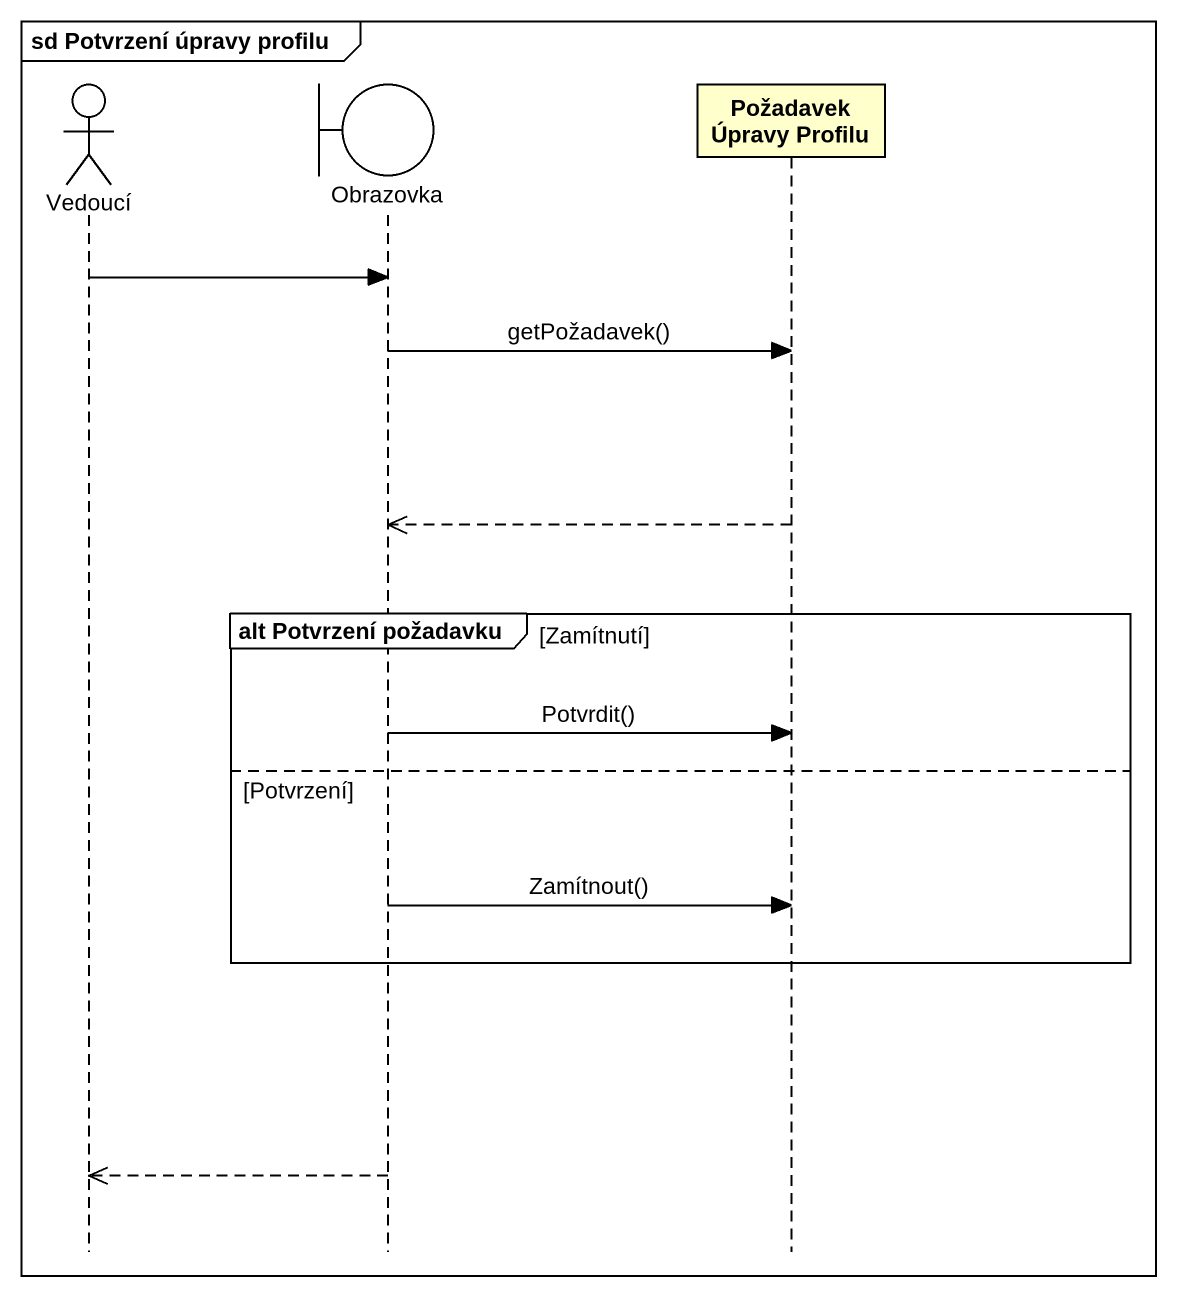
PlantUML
@startuml
mainframe sd Potvrzení úpravy profilu
hide footbox
actor Vedoucí
boundary Obrazovka
participant "Požadavek Úpravy Profilu" as Požadavek_Úpravy_Profilu

Vedoucí -> Obrazovka
Obrazovka -> Požadavek_Úpravy_Profilu : getPožadavek()
Požadavek_Úpravy_Profilu -->> Obrazovka
group alt Potvrzení požadavku [Zamítnutí]
  Obrazovka -> Požadavek_Úpravy_Profilu : Potvrdit()
else Potvrzení
  Obrazovka -> Požadavek_Úpravy_Profilu : Zamítnout()
end
Obrazovka -->> Vedoucí
@enduml
